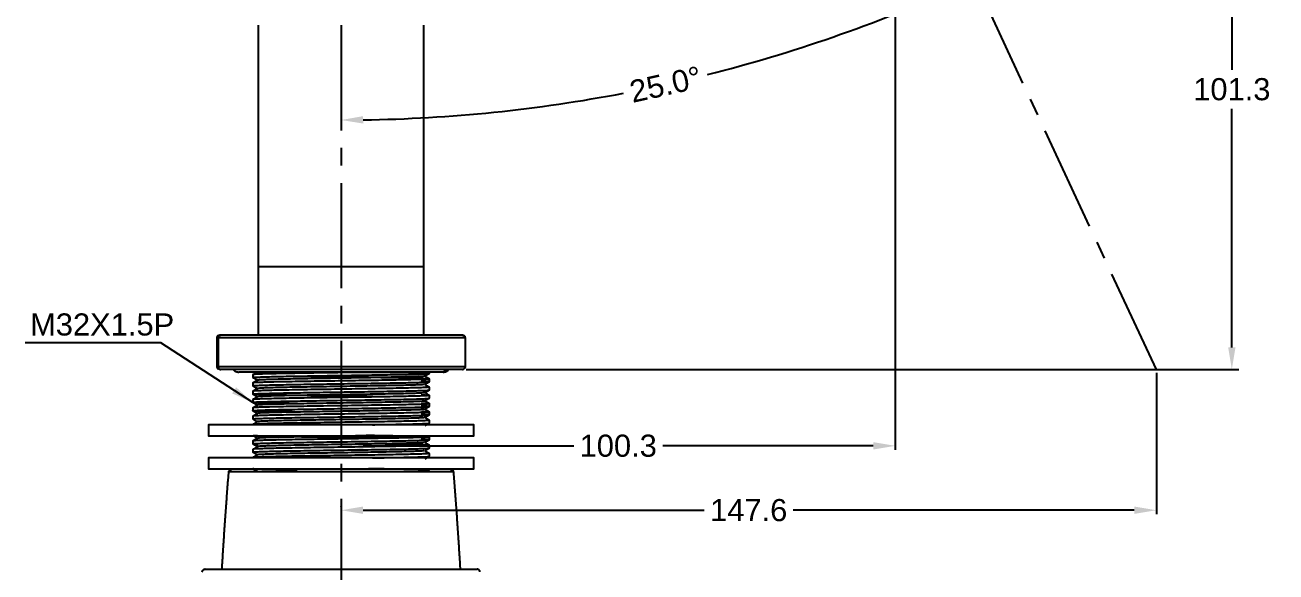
# Model space of a CAD drawing. Extents: x 12060 to 12901, y -16217 to -15623.
# Drawn here: x 12202.8 to 12429.2, y -16006.2 to -15907.2 of the extents above; entities that cross this region are included whole.
import ezdxf

# ---------------------------------------------------------------- set-up
doc = ezdxf.new("R2010")
doc.units = 0
doc.header["$MEASUREMENT"] = 0
doc.linetypes.add('CENTER2', pattern=[28.575, 19.05, -3.175, 3.175, -3.175])
doc.layers.get('0').update_dxf_attribs({"linetype": 'CONTINUOUS'})
doc.layers.add('CENTER', color=1, linetype='CENTER2')
doc.layers.add('DIM', color=3, linetype='CONTINUOUS')
doc.styles.get("Standard").update_dxf_attribs({"font": 'arial.ttf'})
doc.dimstyles.new('A4', dxfattribs={"dimtxt": 4, "dimasz": 4, "dimexe": 0.7, "dimexo": 0.625, "dimgap": 0.5, "dimtad": 1, "dimdec": 1, "dimdsep": 46, "dimtxsty": 'Standard', "dimcen": 2.5, "dimclrd": 3, "dimclre": 3, "dimclrt": 4, "dimadec": 3, "dimazin": 2, "dimtfac": 1, "dimtdec": 1, "dimtmove": 0, "dimatfit": 3, "dimfxl": 1.25, "dimarcsym": 0})
doc.dimstyles.new('사본(2) STANDARD', dxfattribs={"dimscale": 0, "dimtxt": 4, "dimasz": 4, "dimexe": 1.25, "dimexo": 0.625, "dimgap": 1.5, "dimtad": 3, "dimtih": 1, "dimtoh": 1, "dimdec": 1, "dimzin": 9, "dimdsep": 46, "dimtxsty": 'Standard', "dimcen": 2.5, "dimclrd": 3, "dimclre": 3, "dimclrt": 4, "dimadec": 0, "dimazin": 0, "dimtfac": 1, "dimtdec": 1, "dimtmove": 0, "dimatfit": 3, "dimfxl": 1.25, "dimtfill": 1, "dimtolj": 1, "dimtzin": 0, "dimarcsym": 0})

# ---------------------------------------------------------------- blocks, each defined once
blk = doc.blocks.new('*D13')
at = {"layer": 'DIM', "color": 3, "lineweight": -2, "transparency": 16777216}
for start, end in [(284.1419, 294.151), (270.8444, 280.8535)]:
    blk.add_arc((12259.97, -15653.01), 271.42, start, end, dxfattribs=at)
at = {"layer": 'DIM', "color": 3, "transparency": 16777216}
for points in [[(12370.74, -15900.07), (12371.29, -15901.28), (12374.65, -15899.01)], [(12263.97, -15925.07), (12263.96, -15923.73), (12259.97, -15924.43)]]:
    blk.add_solid(points, dxfattribs=at)
at = {"layer": 'DIM', "color": 4, "transparency": 16777216, "insert": (12318.7, -15918), "char_height": 4, "attachment_point": 5, "rotation": 12.4977}
blk.add_mtext('25.0%%D', dxfattribs=at)
blk = doc.blocks.new('*D16')
at = {"layer": 'DIM', "color": 3, "lineweight": -2, "transparency": 16777216}
for p, q in [((12360.29, -15868.84), (12360.29, -15984.08)), ((12259.97, -15982.75), (12259.97, -15982.68)), ((12263.97, -15983.38), (12302.07, -15983.38)), ((12356.29, -15983.38), (12318.19, -15983.38))]:
    blk.add_line(p, q, dxfattribs=at)
at = {"layer": 'DIM', "color": 3, "transparency": 16777216}
for points in [[(12263.97, -15982.71), (12263.97, -15984.04), (12259.97, -15983.38)], [(12356.29, -15982.71), (12356.29, -15984.04), (12360.29, -15983.38)]]:
    blk.add_solid(points, dxfattribs=at)
at = {"layer": 'DIM', "color": 4, "transparency": 16777216, "insert": (12310.13, -15983.38), "char_height": 4, "attachment_point": 5}
blk.add_mtext('100.3', dxfattribs=at)
blk = doc.blocks.new('*D38')
at = {"layer": 'DIM', "color": 3, "lineweight": -2, "transparency": 16777216}
for p, q in [((12360.92, -15868.21), (12422.45, -15868.21)), ((12421.2, -15872.21), (12421.2, -15915.34)), ((12421.2, -15965.56), (12421.2, -15922.43)), ((12282.59, -15969.56), (12422.45, -15969.56))]:
    blk.add_line(p, q, dxfattribs=at)
at = {"layer": 'DIM', "color": 3, "transparency": 16777216}
for points in [[(12420.54, -15872.21), (12421.87, -15872.21), (12421.2, -15868.21)], [(12420.54, -15965.56), (12421.87, -15965.56), (12421.2, -15969.56)]]:
    blk.add_solid(points, dxfattribs=at)
at = {"layer": 'DIM', "color": 4, "transparency": 16777216, "insert": (12421.2, -15918.88), "char_height": 4, "attachment_point": 5, "bg_fill": 3, "box_fill_scale": 1.25, "bg_fill_color": 256, "bg_fill_true_color": 13158600, "bg_fill_transparency": 0}
blk.add_mtext('\\A1;101.3', dxfattribs=at)
blk = doc.blocks.new('*D39')
at = {"layer": 'DIM', "color": 3, "lineweight": -2, "transparency": 16777216}
for p, q in [((12407.54, -15970.18), (12407.54, -15995.73)), ((12259.96, -15994.4), (12259.96, -15994.33)), ((12263.96, -15995.03), (12325.69, -15995.03)), ((12403.54, -15995.03), (12341.81, -15995.03))]:
    blk.add_line(p, q, dxfattribs=at)
at = {"layer": 'DIM', "color": 3, "transparency": 16777216}
for points in [[(12263.96, -15994.36), (12263.96, -15995.69), (12259.96, -15995.03)], [(12403.54, -15994.36), (12403.54, -15995.69), (12407.54, -15995.03)]]:
    blk.add_solid(points, dxfattribs=at)
at = {"layer": 'DIM', "color": 4, "transparency": 16777216, "insert": (12333.75, -15995.03), "char_height": 4, "attachment_point": 5}
blk.add_mtext('147.6', dxfattribs=at)

msp = doc.modelspace()

# ---------------------------------------------------------------- linework, layer by layer
at = {"lineweight": -3}
msp.add_line((12278.47, -15970.06), (12241.47, -15970.06), dxfattribs=at)
msp.add_line((12244.74, -15970.06), (12275.97, -15970.06))
msp.add_lwpolyline([(12244.97, -15950.96), (12274.97, -15950.96)])
for points, degree in [([(12244.97, -15907.25), (12244.97, -15935.3), (12244.97, -15963.36)], 2), ([(12274.97, -15963.36), (12274.97, -15935.3), (12274.97, -15907.25)], 2), ([(12237.47, -15963.86), (12237.47, -15966.46), (12237.47, -15969.06)], 2), ([(12237.7, -15963.86), (12237.7, -15966.46), (12237.7, -15969.06)], 2), ([(12282.47, -15969.06), (12282.47, -15966.46), (12282.47, -15963.86)], 2), ([(12243.97, -15970.5), (12244.23, -15970.35), (12244.48, -15970.2), (12244.74, -15970.06)], 3), ([(12275.96, -15970.27), (12275.68, -15970.44), (12275.39, -15970.6), (12275.11, -15970.77)], 3), ([(12275.97, -15970.27), (12275.97, -15970.16), (12275.97, -15970.06)], 2), ([(12275.97, -15973.27), (12275.97, -15973.27), (12275.96, -15973.26), (12275.96, -15973.26)], 3), ([(12275.97, -15979.27), (12275.97, -15979.27), (12275.96, -15979.26), (12275.96, -15979.26)], 3), ([(12244.05, -15982.99), (12244.08, -15982.99), (12244.12, -15982.98), (12244.16, -15982.98)], 3), ([(12244.16, -15983.97), (12244.12, -15983.97), (12244.08, -15983.98), (12244.05, -15983.98)], 3), ([(12245.01, -15983.47), (12244.58, -15983.23), (12244.16, -15982.98)], 2), ([(12275.97, -15983.25), (12275.97, -15983.27), (12275.84, -15983.29), (12275.24, -15983.33), (12274.27, -15983.37), (12272.97, -15983.4), (12271.35, -15983.44), (12269.41, -15983.48), (12267.24, -15983.52), (12264.92, -15983.55), (12262.49, -15983.59), (12260, -15983.63), (12257.48, -15983.67), (12255.03, -15983.7), (12252.7, -15983.74), (12250.54, -15983.78), (12248.61, -15983.82), (12246.98, -15983.85), (12245.66, -15983.89), (12244.68, -15983.93), (12244.29, -15983.95), (12244.16, -15983.97)], 3), ([(12245.01, -15983.47), (12244.58, -15983.72), (12244.16, -15983.97)], 2), ([(12245.01, -15983.47), (12244.9, -15983.48), (12244.84, -15983.49), (12244.83, -15983.5)], 3), ([(12275.08, -15982.78), (12275.03, -15982.79), (12274.79, -15982.81), (12274.04, -15982.85), (12272.93, -15982.89), (12271.47, -15982.93), (12269.72, -15982.97), (12267.72, -15983.01), (12265.5, -15983.05), (12263.14, -15983.09), (12260.69, -15983.12), (12258.25, -15983.16), (12255.83, -15983.2), (12253.51, -15983.24), (12251.36, -15983.28), (12249.43, -15983.32), (12247.81, -15983.36), (12246.49, -15983.4), (12245.53, -15983.43), (12245.14, -15983.46), (12245.01, -15983.47)], 3), ([(12244.84, -15985.02), (12244.85, -15985.02), (12244.85, -15985.03), (12244.85, -15985.03)], 3), ([(12275.02, -15984.29), (12274.93, -15984.3), (12274.62, -15984.33), (12273.77, -15984.36), (12272.55, -15984.4), (12270.99, -15984.44), (12269.17, -15984.48), (12267.1, -15984.52), (12264.82, -15984.56), (12262.4, -15984.6), (12259.93, -15984.64), (12257.48, -15984.68), (12255.07, -15984.71), (12252.82, -15984.75), (12250.74, -15984.79), (12248.89, -15984.83), (12247.35, -15984.87), (12246.13, -15984.91), (12245.3, -15984.95), (12244.99, -15984.97), (12244.9, -15984.99)], 3), ([(12244.83, -15988.02), (12244.54, -15987.85), (12244.26, -15987.69), (12243.97, -15987.52)], 3), ([(12275.63, -15987.56), (12275.74, -15987.62), (12275.85, -15987.68), (12275.96, -15987.75)], 3)]:
    msp.add_open_spline(points, degree=degree, dxfattribs=at)
for points, weights, degree, knots in [([(12237.97, -15963.36), (12237.88, -15963.39), (12237.7, -15963.47), (12237.61, -15963.5), (12237.51, -15963.6), (12237.47, -15963.73), (12237.47, -15963.86)], [1, 1, 1, 1, 1, 1.05719095842, 1.17157287525], 3, [0, 0, 0, 0, 0.3826834, 0.3826834, 0.3826834, 0.7855554, 0.7855554, 0.7855554, 0.7855554]), ([(12282.47, -15963.86), (12282.47, -15963.86), (12263.23, -15963.86), (12240.97, -15963.86), (12237.7, -15963.86)], [0.947197709399, 0.736447058658, 1, 0.707106781187, 1], 2, [3.558878, 3.558878, 3.558878, 34.654633, 34.654633, 69.212152, 69.212152, 69.212152]), ([(12281.97, -15963.36), (12281.97, -15963.36), (12261.57, -15963.36), (12241.17, -15963.36), (12238.2, -15963.36)], [1, 0.732386940798, 1, 0.732386940798, 1], 2, [3.20521, 3.20521, 3.20521, 36.160124, 36.160124, 69.115038, 69.115038, 69.115038]), ([(12282.47, -15963.86), (12282.47, -15963.73), (12282.42, -15963.6), (12282.32, -15963.5), (12282.23, -15963.47), (12282.05, -15963.39), (12281.97, -15963.36)], [0.945818916246, 0.853477600648, 0.807306942849, 0.807306942849, 0.807306942849, 0.807306942849, 0.807306942849], 3, [0, 0, 0, 0, 0.402872, 0.402872, 0.402872, 0.7855554, 0.7855554, 0.7855554, 0.7855554]), ([(12282.47, -15969.06), (12282.47, -15969.06), (12263.23, -15969.06), (12240.97, -15969.06), (12237.7, -15969.06)], [0.947197709399, 0.736447058658, 1, 0.707106781187, 1], 2, [-67.145394, -67.145394, -67.145394, -35.342917, -35.342917, 0, 0, 0]), ([(12281.97, -15969.56), (12281.97, -15969.56), (12261.57, -15969.56), (12241.17, -15969.56), (12238.2, -15969.56)], [1, 0.732386940798, 1, 0.732386940798, 1], 2, [-65.909829, -65.909829, -65.909829, -32.954914, -32.954914, 0, 0, 0]), ([(12240.45, -15969.54), (12240.49, -15969.59), (12240.53, -15969.64), (12240.58, -15969.69), (12240.7, -15969.81), (12240.85, -15969.91), (12241.12, -15969.99), (12241.35, -15970.03), (12241.47, -15970.06)], [0.801561406769, 0.798068189225, 0.796321580454, 0.796321580454, 0.796321580454, 0.796321580454, 0.796321580454, 0.796321580454, 0.796321580454], 3, [0.809939, 0.809939, 0.809939, 0.809939, 1.00718, 1.00718, 1.00718, 1.589274, 1.589274, 1.988466, 1.988466, 1.988466, 1.988466]), ([(12278.47, -15970.06), (12278.58, -15970.03), (12278.81, -15969.99), (12279.08, -15969.91), (12279.23, -15969.81), (12279.35, -15969.69), (12279.39, -15969.65), (12279.43, -15969.6), (12279.47, -15969.56)], [1, 1, 1, 1, 1, 1, 1, 1.00168354463, 1.00505063388], 3, [0, 0, 0, 0, 0.399192, 0.399192, 0.981286, 0.981286, 0.981286, 1.154091, 1.154091, 1.154091, 1.154091]), ([(12280.29, -15988.1), (12274.44, -15988.1), (12259.97, -15988.1), (12245.49, -15988.1), (12239.64, -15988.1)], [1, 0.837843470874, 1, 0.837843470874, 1], 2, [0, 0, 0, 25.661551, 25.661551, 51.323101, 51.323101, 51.323101])]:
    msp.add_rational_spline(points, weights, degree=degree, knots=knots, dxfattribs=at)
for points, weights in [([(12237.47, -15963.86), (12237.47, -15963.86), (12237.7, -15963.86)], [0.947197709399, 0.970659722528, 1]), ([(12238.2, -15963.36), (12237.7, -15963.36), (12237.7, -15963.86)], [1, 0.707106781187, 1]), ([(12237.97, -15963.36), (12237.97, -15963.36), (12238.2, -15963.36)], [1, 0.997347927198, 1]), ([(12237.7, -15969.06), (12237.47, -15969.06), (12237.47, -15969.06)], [1, 0.970659722528, 0.947197709399]), ([(12237.7, -15969.06), (12237.7, -15969.56), (12238.2, -15969.56)], [1, 0.707106781187, 1]), ([(12238.2, -15969.56), (12237.97, -15969.56), (12237.97, -15969.56)], [1, 0.997347927198, 1]), ([(12279.1, -15969.56), (12278.74, -15970.05), (12278.13, -15970.06)], [0.857864376269, 0.828606347388, 0.997918278704])]:
    msp.add_rational_spline(points, weights, degree=2, dxfattribs=at)
for points, knots in [([(12237.47, -15969.06), (12237.47, -15969.19), (12237.52, -15969.32), (12237.7, -15969.44), (12237.86, -15969.51), (12237.96, -15969.55)], [0, 0, 0, 0, 0.4541601, 0.4541601, 0.7692763, 0.7692763, 0.7692763, 0.7692763]), ([(12264.79, -15970.06), (12264.67, -15970.06), (12264.56, -15970.06), (12264.44, -15970.06), (12264.44, -15970.06), (12264.43, -15970.06), (12264.42, -15970.06), (12263.81, -15970.07), (12262.37, -15970.09), (12260.03, -15970.13), (12257.48, -15970.17), (12255.04, -15970.2), (12252.71, -15970.24), (12250.52, -15970.28), (12248.58, -15970.32), (12246.95, -15970.35), (12245.65, -15970.39), (12244.69, -15970.43), (12244.13, -15970.46), (12243.99, -15970.49), (12243.97, -15970.5)], [-30.038679, -30.038679, -30.038679, -30.038679, -29.675797, -29.675797, -29.675797, -29.656991, -29.656991, -29.656991, -27.731685, -25.210622, -22.68956, -20.168498, -17.647436, -15.126373, -12.605311, -10.084249, -7.563187, -5.042124, -2.521062, -0.419287, -0.419287, -0.419287, -0.419287]), ([(12243.97, -15971.02), (12243.97, -15971.01), (12244.1, -15970.98), (12244.69, -15970.94), (12245.66, -15970.91), (12246.96, -15970.87), (12248.58, -15970.83), (12250.52, -15970.79), (12252.7, -15970.76), (12255.02, -15970.72), (12257.45, -15970.68), (12259.95, -15970.64), (12262.48, -15970.61), (12264.93, -15970.57), (12267.27, -15970.53), (12269.43, -15970.49), (12271.35, -15970.46), (12273, -15970.42), (12274.29, -15970.38), (12275.26, -15970.34), (12275.8, -15970.31), (12275.94, -15970.28), (12275.96, -15970.27)], [0, 0, 0, 0, 2.521065, 5.042129, 7.563194, 10.084259, 12.605324, 15.126388, 17.647453, 20.168518, 22.689582, 25.210647, 27.731712, 30.252776, 32.773841, 35.294906, 37.815971, 40.337035, 42.8581, 45.379165, 47.900229, 49.995206, 49.995206, 49.995206, 49.995206]), ([(12281.97, -15969.56), (12282.05, -15969.52), (12282.23, -15969.45), (12282.41, -15969.32), (12282.47, -15969.19), (12282.47, -15969.06)], [0, 0, 0, 0, 0.327122, 0.327122, 0.7812821, 0.7812821, 0.7812821, 0.7812821]), ([(12275.97, -15971.25), (12275.97, -15971.27), (12275.83, -15971.29), (12275.25, -15971.33), (12274.28, -15971.37), (12273, -15971.4), (12271.38, -15971.44), (12269.48, -15971.48), (12267.35, -15971.52), (12265.03, -15971.55), (12262.6, -15971.59), (12260.06, -15971.63), (12257.55, -15971.67), (12255.09, -15971.7), (12252.75, -15971.74), (12250.55, -15971.78), (12248.59, -15971.82), (12246.96, -15971.85), (12245.66, -15971.89), (12244.68, -15971.93), (12244.13, -15971.96), (12243.99, -15971.99), (12243.97, -15972)], [0, 0, 0, 0, 2.521064, 5.042128, 7.563192, 10.084256, 12.60532, 15.126385, 17.647449, 20.168513, 22.689577, 25.210641, 27.731705, 30.252769, 32.773833, 35.294897, 37.815961, 40.337025, 42.858089, 45.379154, 47.900218, 50.004902, 50.004902, 50.004902, 50.004902]), ([(12243.97, -15972.52), (12243.97, -15972.51), (12244.1, -15972.48), (12244.69, -15972.44), (12245.66, -15972.41), (12246.95, -15972.37), (12248.58, -15972.33), (12250.48, -15972.29), (12252.64, -15972.26), (12254.96, -15972.22), (12257.39, -15972.18), (12259.9, -15972.14), (12262.4, -15972.11), (12264.86, -15972.07), (12267.2, -15972.03), (12269.39, -15971.99), (12271.32, -15971.96), (12272.96, -15971.92), (12274.27, -15971.88), (12275.25, -15971.84), (12275.8, -15971.81), (12275.94, -15971.78), (12275.96, -15971.77)], [-50.421317, -50.421317, -50.421317, -50.421317, -47.900251, -45.379185, -42.858119, -40.337054, -37.815988, -35.294922, -32.773856, -30.25279, -27.731724, -25.210658, -22.689593, -20.168527, -17.647461, -15.126395, -12.605329, -10.084263, -7.563198, -5.042132, -2.521066, -0.423451, -0.423451, -0.423451, -0.423451]), ([(12275.97, -15972.75), (12275.97, -15972.77), (12275.84, -15972.79), (12275.24, -15972.83), (12274.27, -15972.87), (12272.98, -15972.9), (12271.36, -15972.94), (12269.45, -15972.98), (12267.29, -15973.02), (12264.97, -15973.05), (12262.53, -15973.09), (12260.03, -15973.13), (12257.53, -15973.17), (12255.07, -15973.2), (12252.73, -15973.24), (12250.54, -15973.28), (12248.61, -15973.32), (12246.97, -15973.35), (12245.66, -15973.39), (12244.68, -15973.43), (12244.13, -15973.46), (12243.99, -15973.49), (12243.97, -15973.5)], [-50.421321, -50.421321, -50.421321, -50.421321, -47.900255, -45.379189, -42.858123, -40.337057, -37.815991, -35.294925, -32.773859, -30.252792, -27.731726, -25.21066, -22.689594, -20.168528, -17.647462, -15.126396, -12.60533, -10.084264, -7.563198, -5.042132, -2.521066, -0.411646, -0.411646, -0.411646, -0.411646]), ([(12275.1, -15970.77), (12275.07, -15970.78), (12274.88, -15970.81), (12274.21, -15970.85), (12273.16, -15970.89), (12271.75, -15970.92), (12270.05, -15970.96), (12268.09, -15971), (12265.92, -15971.04), (12263.6, -15971.08), (12261.17, -15971.12), (12258.68, -15971.16), (12256.25, -15971.19), (12253.9, -15971.23), (12251.76, -15971.27), (12249.82, -15971.31), (12248.1, -15971.35), (12246.71, -15971.39), (12245.67, -15971.43), (12245.02, -15971.47), (12244.85, -15971.49), (12244.83, -15971.5)], [278.62349, 278.62349, 278.62349, 278.62349, 281.089185, 283.554879, 286.020574, 288.486269, 290.951963, 293.417658, 295.883352, 298.349047, 300.814742, 303.280436, 305.746131, 308.211825, 310.67752, 313.143215, 315.608909, 318.074604, 320.540298, 323.005993, 325.44206, 325.44206, 325.44206, 325.44206]), ([(12275.06, -15972.28), (12275, -15972.29), (12274.74, -15972.32), (12273.95, -15972.36), (12272.79, -15972.4), (12271.32, -15972.43), (12269.53, -15972.47), (12267.48, -15972.51), (12265.23, -15972.55), (12262.85, -15972.59), (12260.4, -15972.63), (12257.94, -15972.67), (12255.54, -15972.71), (12253.25, -15972.75), (12251.13, -15972.78), (12249.25, -15972.82), (12247.64, -15972.86), (12246.38, -15972.9), (12245.46, -15972.94), (12244.96, -15972.97), (12244.84, -15973), (12244.83, -15973)], [12.328473, 12.328473, 12.328473, 12.328473, 14.794168, 17.259862, 19.725557, 22.191251, 24.656946, 27.122641, 29.588335, 32.05403, 34.519724, 36.985419, 39.451114, 41.916808, 44.382503, 46.848197, 49.313892, 51.779587, 54.245281, 56.710976, 58.462239, 58.462239, 58.462239, 58.462239]), ([(12252.41, -15970.76), (12252.48, -15970.76), (12253.28, -15970.78), (12254.9, -15970.8), (12257.33, -15970.84), (12259.88, -15970.88), (12262.41, -15970.92), (12264.86, -15970.95), (12267.19, -15970.99), (12269.39, -15971.03), (12271.34, -15971.07), (12272.98, -15971.1), (12274.27, -15971.14), (12275.25, -15971.18), (12275.8, -15971.21), (12275.94, -15971.24), (12275.96, -15971.25)], [17.420365, 17.420365, 17.420365, 17.420365, 17.647437, 20.1685, 22.689562, 25.210625, 27.731687, 30.25275, 32.773812, 35.294875, 37.815937, 40.337, 42.858062, 45.379125, 47.900187, 50.010385, 50.010385, 50.010385, 50.010385]), ([(12243.97, -15974.02), (12243.97, -15974.01), (12244.1, -15973.98), (12244.68, -15973.94), (12245.65, -15973.91), (12246.93, -15973.87), (12248.56, -15973.83), (12250.46, -15973.79), (12252.59, -15973.76), (12254.9, -15973.72), (12257.34, -15973.68), (12259.87, -15973.64), (12262.38, -15973.61), (12264.84, -15973.57), (12267.18, -15973.53), (12269.38, -15973.49), (12271.34, -15973.46), (12272.97, -15973.42), (12274.27, -15973.38), (12275.25, -15973.34), (12275.8, -15973.31), (12275.94, -15973.28), (12275.96, -15973.27)], [0, 0, 0, 0, 2.521064, 5.042128, 7.563192, 10.084257, 12.605321, 15.126385, 17.647449, 20.168513, 22.689577, 25.210642, 27.731706, 30.25277, 32.773834, 35.294898, 37.815962, 40.337026, 42.858091, 45.379155, 47.900219, 50.009525, 50.009525, 50.009525, 50.009525]), ([(12267.62, -15974.51), (12266.59, -15974.49), (12265.56, -15974.48), (12264.53, -15974.46), (12264.53, -15974.46), (12264.52, -15974.46), (12264.52, -15974.46), (12263.88, -15974.45), (12262.42, -15974.43), (12260.06, -15974.39), (12257.52, -15974.36), (12255.08, -15974.32), (12252.74, -15974.28), (12250.54, -15974.24), (12248.59, -15974.21), (12246.95, -15974.17), (12245.66, -15974.13), (12244.69, -15974.09), (12244.13, -15974.06), (12243.99, -15974.03), (12243.97, -15974.02)], [17.439292, 17.439292, 17.439292, 17.439292, 20.677254, 20.677254, 20.677254, 20.695725, 20.695725, 20.695725, 22.689562, 25.210625, 27.731687, 30.25275, 32.773812, 35.294875, 37.815937, 40.337, 42.858062, 45.379125, 47.900187, 50.00684, 50.00684, 50.00684, 50.00684]), ([(12275.97, -15974.25), (12275.97, -15974.27), (12275.84, -15974.29), (12275.24, -15974.33), (12274.27, -15974.37), (12272.97, -15974.4), (12271.35, -15974.44), (12269.42, -15974.48), (12267.23, -15974.52), (12264.91, -15974.55), (12262.48, -15974.59), (12259.98, -15974.63), (12257.45, -15974.67), (12255.01, -15974.7), (12252.67, -15974.74), (12250.51, -15974.78), (12248.58, -15974.82), (12246.94, -15974.86), (12245.65, -15974.89), (12244.67, -15974.93), (12244.13, -15974.96), (12243.99, -15974.99), (12243.97, -15975)], [0, 0, 0, 0, 2.521065, 5.042129, 7.563194, 10.084259, 12.605323, 15.126388, 17.647453, 20.168517, 22.689582, 25.210647, 27.731711, 30.252776, 32.773841, 35.294905, 37.81597, 40.337035, 42.858099, 45.379164, 47.900228, 49.995492, 49.995492, 49.995492, 49.995492]), ([(12243.97, -15975.52), (12243.97, -15975.51), (12244.1, -15975.48), (12244.68, -15975.44), (12245.64, -15975.41), (12246.92, -15975.37), (12248.55, -15975.33), (12250.47, -15975.29), (12252.6, -15975.26), (12254.92, -15975.22), (12257.35, -15975.18), (12259.9, -15975.14), (12262.45, -15975.11), (12264.89, -15975.07), (12267.22, -15975.03), (12269.41, -15974.99), (12271.35, -15974.96), (12272.98, -15974.92), (12274.28, -15974.88), (12275.25, -15974.84), (12275.8, -15974.81), (12275.94, -15974.78), (12275.96, -15974.77)], [-50.421246, -50.421246, -50.421246, -50.421246, -47.900184, -45.379122, -42.858059, -40.336997, -37.815935, -35.294872, -32.77381, -30.252748, -27.731685, -25.210623, -22.689561, -20.168498, -17.647436, -15.126374, -12.605312, -10.084249, -7.563187, -5.042125, -2.521062, -0.423101, -0.423101, -0.423101, -0.423101]), ([(12275.11, -15973.77), (12275.09, -15973.78), (12274.99, -15973.8), (12274.56, -15973.83), (12273.68, -15973.87), (12272.43, -15973.91), (12270.87, -15973.95), (12269.01, -15973.98), (12266.91, -15974.02), (12264.65, -15974.06), (12262.24, -15974.1), (12259.78, -15974.14), (12257.32, -15974.18), (12254.94, -15974.22), (12252.72, -15974.25), (12250.64, -15974.29), (12248.81, -15974.33), (12247.28, -15974.37), (12246.09, -15974.41), (12245.27, -15974.45), (12244.98, -15974.47), (12244.89, -15974.49)], [107.016699, 107.016699, 107.016699, 107.016699, 108.490563, 110.956257, 113.421952, 115.887646, 118.353341, 120.819036, 123.28473, 125.750425, 128.216119, 130.681814, 133.147509, 135.613203, 138.078898, 140.544592, 143.010287, 145.475982, 147.941676, 150.407371, 152.873065, 152.873065, 152.873065, 152.873065]), ([(12252.02, -15975.77), (12251.51, -15975.76), (12250.31, -15975.74), (12248.57, -15975.7), (12246.95, -15975.67), (12245.65, -15975.63), (12244.69, -15975.59), (12244.13, -15975.56), (12243.99, -15975.53), (12243.97, -15975.52)], [-16.865007, -16.865007, -16.865007, -16.865007, -15.126383, -12.605319, -10.084255, -7.563191, -5.042128, -2.521064, -0.420518, -0.420518, -0.420518, -0.420518]), ([(12275.97, -15975.75), (12275.97, -15975.77), (12275.84, -15975.79), (12275.25, -15975.83), (12274.28, -15975.87), (12272.99, -15975.9), (12271.36, -15975.94), (12269.41, -15975.98), (12267.23, -15976.02), (12264.91, -15976.05), (12262.48, -15976.09), (12259.95, -15976.13), (12257.41, -15976.17), (12254.97, -15976.2), (12252.65, -15976.24), (12250.5, -15976.28), (12248.56, -15976.32), (12246.93, -15976.36), (12245.63, -15976.39), (12244.67, -15976.43), (12244.13, -15976.46), (12243.99, -15976.49), (12243.97, -15976.5)], [-50.421301, -50.421301, -50.421301, -50.421301, -47.900236, -45.379171, -42.858106, -40.337041, -37.815976, -35.294911, -32.773845, -30.25278, -27.731715, -25.21065, -22.689585, -20.16852, -17.647455, -15.12639, -12.605325, -10.08426, -7.563195, -5.04213, -2.521065, -0.411342, -0.411342, -0.411342, -0.411342]), ([(12243.97, -15977.02), (12243.97, -15977.01), (12244.1, -15976.98), (12244.69, -15976.94), (12245.64, -15976.91), (12246.94, -15976.87), (12248.57, -15976.83), (12250.5, -15976.79), (12252.67, -15976.76), (12254.98, -15976.72), (12257.42, -15976.68), (12259.96, -15976.64), (12262.51, -15976.61), (12264.95, -15976.57), (12267.25, -15976.53), (12269.42, -15976.49), (12271.36, -15976.45), (12272.99, -15976.42), (12274.29, -15976.38), (12275.25, -15976.34), (12275.8, -15976.31), (12275.94, -15976.28), (12275.96, -15976.27)], [-50.421304, -50.421304, -50.421304, -50.421304, -47.900239, -45.379173, -42.858108, -40.337043, -37.815978, -35.294913, -32.773847, -30.252782, -27.731717, -25.210652, -22.689587, -20.168521, -17.647456, -15.126391, -12.605326, -10.084261, -7.563196, -5.04213, -2.521065, -0.40989, -0.40989, -0.40989, -0.40989]), ([(12252, -15977.27), (12251.7, -15977.26), (12250.77, -15977.25), (12249.3, -15977.22), (12247.72, -15977.19), (12246.39, -15977.15), (12245.33, -15977.12), (12244.55, -15977.09), (12244.1, -15977.05), (12243.99, -15977.03), (12243.97, -15977.02)], [-16.831119, -16.831119, -16.831119, -16.831119, -15.797889, -13.541048, -11.284206, -9.027365, -6.770524, -4.513683, -2.256841, -0.411336, -0.411336, -0.411336, -0.411336]), ([(12275.97, -15977.25), (12275.97, -15977.27), (12275.84, -15977.29), (12275.24, -15977.33), (12274.29, -15977.37), (12272.99, -15977.4), (12271.36, -15977.44), (12269.43, -15977.48), (12267.25, -15977.52), (12264.95, -15977.55), (12262.51, -15977.59), (12259.96, -15977.63), (12257.42, -15977.67), (12254.98, -15977.7), (12252.68, -15977.74), (12250.51, -15977.78), (12248.57, -15977.82), (12246.94, -15977.85), (12245.64, -15977.89), (12244.69, -15977.93), (12244.13, -15977.96), (12243.99, -15977.99), (12243.97, -15978)], [-50.421307, -50.421307, -50.421307, -50.421307, -47.900242, -45.379177, -42.858111, -40.337046, -37.81598, -35.294915, -32.77385, -30.252784, -27.731719, -25.210654, -22.689588, -20.168523, -17.647458, -15.126392, -12.605327, -10.084261, -7.563196, -5.042131, -2.521065, -0.422744, -0.422744, -0.422744, -0.422744]), ([(12275.09, -15976.77), (12275.06, -15976.79), (12274.85, -15976.81), (12274.14, -15976.85), (12273.05, -15976.89), (12271.62, -15976.93), (12269.91, -15976.97), (12267.95, -15977), (12265.73, -15977.04), (12263.37, -15977.08), (12260.91, -15977.12), (12258.44, -15977.16), (12256.01, -15977.2), (12253.7, -15977.24), (12251.55, -15977.28), (12249.62, -15977.31), (12247.95, -15977.35), (12246.6, -15977.39), (12245.6, -15977.43), (12245, -15977.47), (12244.85, -15977.49), (12244.83, -15977.5)], [298.349047, 298.349047, 298.349047, 298.349047, 300.814742, 303.280436, 305.746131, 308.211825, 310.67752, 313.143215, 315.608909, 318.074604, 320.540298, 323.005993, 325.471688, 327.937382, 330.403077, 332.868771, 335.334466, 337.800161, 340.265855, 342.73155, 344.96867, 344.96867, 344.96867, 344.96867]), ([(12275.11, -15975.27), (12275.09, -15975.28), (12274.94, -15975.3), (12274.36, -15975.34), (12273.38, -15975.38), (12272.05, -15975.42), (12270.4, -15975.46), (12268.47, -15975.49), (12266.32, -15975.53), (12264, -15975.57), (12261.57, -15975.61), (12259.13, -15975.65), (12256.68, -15975.69), (12254.32, -15975.73), (12252.11, -15975.77), (12250.1, -15975.8), (12248.37, -15975.84), (12246.93, -15975.88), (12245.83, -15975.92), (12245.1, -15975.96), (12244.88, -15975.99), (12244.84, -15976)], [202.54655, 202.54655, 202.54655, 202.54655, 204.652652, 207.118347, 209.584041, 212.049736, 214.515431, 216.981125, 219.44682, 221.912514, 224.378209, 226.843904, 229.309598, 231.775293, 234.240987, 236.706682, 239.172377, 241.638071, 244.103766, 246.56946, 249.035155, 249.035155, 249.035155, 249.035155]), ([(12243.97, -15978.52), (12243.97, -15978.51), (12244.1, -15978.48), (12244.69, -15978.44), (12245.65, -15978.41), (12246.95, -15978.37), (12248.57, -15978.33), (12250.52, -15978.29), (12252.7, -15978.26), (12255.03, -15978.22), (12257.45, -15978.18), (12259.99, -15978.14), (12262.52, -15978.1), (12264.96, -15978.07), (12267.28, -15978.03), (12269.43, -15977.99), (12271.37, -15977.95), (12273.01, -15977.92), (12274.3, -15977.88), (12275.26, -15977.84), (12275.8, -15977.81), (12275.94, -15977.78), (12275.96, -15977.77)], [-50.421303, -50.421303, -50.421303, -50.421303, -47.900238, -45.379173, -42.858107, -40.337042, -37.815977, -35.294912, -32.773847, -30.252782, -27.731717, -25.210651, -22.689586, -20.168521, -17.647456, -15.126391, -12.605326, -10.084261, -7.563195, -5.04213, -2.521065, -0.418806, -0.418806, -0.418806, -0.418806]), ([(12275.97, -15978.75), (12275.97, -15978.77), (12275.83, -15978.79), (12275.25, -15978.83), (12274.29, -15978.87), (12273.01, -15978.9), (12271.38, -15978.94), (12269.46, -15978.98), (12267.33, -15979.02), (12265.01, -15979.05), (12262.58, -15979.09), (12260.03, -15979.13), (12257.48, -15979.17), (12255.04, -15979.2), (12252.72, -15979.24), (12250.53, -15979.28), (12248.58, -15979.32), (12246.95, -15979.35), (12245.65, -15979.39), (12244.69, -15979.43), (12244.13, -15979.46), (12243.99, -15979.49), (12243.97, -15979.5)], [-50.42125, -50.42125, -50.42125, -50.42125, -47.900188, -45.379125, -42.858063, -40.337, -37.815938, -35.294875, -32.773813, -30.25275, -27.731688, -25.210625, -22.689563, -20.1685, -17.647438, -15.126375, -12.605313, -10.08425, -7.563188, -5.042125, -2.521063, -0.423333, -0.423333, -0.423333, -0.423333]), ([(12275.04, -15978.28), (12274.96, -15978.3), (12274.67, -15978.32), (12273.85, -15978.36), (12272.66, -15978.4), (12271.15, -15978.44), (12269.33, -15978.48), (12267.27, -15978.52), (12265.01, -15978.56), (12262.66, -15978.59), (12260.23, -15978.63), (12257.76, -15978.67), (12255.35, -15978.71), (12253.06, -15978.75), (12250.97, -15978.79), (12249.12, -15978.83), (12247.54, -15978.86), (12246.29, -15978.9), (12245.4, -15978.94), (12244.94, -15978.98), (12244.84, -15979), (12244.83, -15979)], [32.05403, 32.05403, 32.05403, 32.05403, 34.519725, 36.985419, 39.451114, 41.916809, 44.382503, 46.848198, 49.313892, 51.779587, 54.245282, 56.710976, 59.176671, 61.642365, 64.10806, 66.573755, 69.039449, 71.505144, 73.970839, 76.436533, 77.979022, 77.979022, 77.979022, 77.979022]), ([(12265.68, -15979.56), (12266.21, -15979.55), (12267.5, -15979.53), (12269.43, -15979.49), (12271.35, -15979.46), (12273, -15979.42), (12274.29, -15979.38), (12275.26, -15979.34), (12275.8, -15979.31), (12275.94, -15979.29), (12275.96, -15979.27)], [31.069591, 31.069591, 31.069591, 31.069591, 32.773839, 35.294903, 37.815968, 40.337032, 42.858097, 45.379161, 47.900226, 49.947423, 49.947423, 49.947423, 49.947423]), ([(12267.56, -15982.01), (12267.47, -15982.01), (12266.64, -15982), (12265, -15981.97), (12262.56, -15981.93), (12260.05, -15981.89), (12257.55, -15981.86), (12255.09, -15981.82), (12252.75, -15981.78), (12250.55, -15981.74), (12248.6, -15981.71), (12246.97, -15981.67), (12245.66, -15981.63), (12244.68, -15981.59), (12244.13, -15981.56), (12243.99, -15981.53), (12243.97, -15981.52)], [-33.084681, -33.084681, -33.084681, -33.084681, -32.773853, -30.252787, -27.731722, -25.210656, -22.68959, -20.168525, -17.647459, -15.126394, -12.605328, -10.084262, -7.563197, -5.042131, -2.521066, -0.413243, -0.413243, -0.413243, -0.413243]), ([(12275.97, -15981.75), (12275.97, -15981.77), (12275.83, -15981.79), (12275.24, -15981.83), (12274.27, -15981.87), (12272.98, -15981.9), (12271.36, -15981.94), (12269.45, -15981.98), (12267.29, -15982.02), (12264.98, -15982.05), (12262.54, -15982.09), (12260.04, -15982.13), (12257.53, -15982.17), (12255.08, -15982.2), (12252.73, -15982.24), (12250.54, -15982.28), (12248.61, -15982.32), (12246.97, -15982.35), (12245.66, -15982.39), (12244.68, -15982.43), (12244.13, -15982.46), (12243.99, -15982.49), (12243.97, -15982.5)], [-50.421321, -50.421321, -50.421321, -50.421321, -47.900255, -45.379189, -42.858123, -40.337057, -37.815991, -35.294925, -32.773859, -30.252793, -27.731727, -25.210661, -22.689595, -20.168528, -17.647462, -15.126396, -12.60533, -10.084264, -7.563198, -5.042132, -2.521066, -0.426303, -0.426303, -0.426303, -0.426303]), ([(12264.45, -15981.56), (12264.22, -15981.57), (12263.2, -15981.58), (12261.33, -15981.61), (12258.86, -15981.65), (12256.41, -15981.69), (12254.07, -15981.73), (12251.88, -15981.77), (12249.9, -15981.81), (12248.2, -15981.85), (12246.8, -15981.89), (12245.74, -15981.92), (12245.06, -15981.96), (12244.86, -15981.99), (12244.83, -15982)], [240.917602, 240.917602, 240.917602, 240.917602, 241.638073, 244.103767, 246.569462, 249.035157, 251.500851, 253.966546, 256.43224, 258.897935, 261.36363, 263.829324, 266.295019, 268.760713, 268.760713, 268.760713, 268.760713]), ([(12264.48, -15981.45), (12264.59, -15981.45), (12265.51, -15981.46), (12267.18, -15981.49), (12269.38, -15981.53), (12271.33, -15981.57), (12272.96, -15981.6), (12274.27, -15981.64), (12275.25, -15981.68), (12275.8, -15981.71), (12275.94, -15981.74), (12275.96, -15981.75)], [29.894849, 29.894849, 29.894849, 29.894849, 30.252789, 32.773855, 35.294921, 37.815987, 40.337052, 42.858118, 45.379184, 47.90025, 50.006611, 50.006611, 50.006611, 50.006611]), ([(12243.97, -15984.52), (12243.97, -15984.51), (12244.1, -15984.48), (12244.68, -15984.44), (12245.64, -15984.41), (12246.93, -15984.37), (12248.55, -15984.33), (12250.48, -15984.29), (12252.61, -15984.26), (12254.92, -15984.22), (12257.36, -15984.18), (12259.91, -15984.14), (12262.46, -15984.11), (12264.89, -15984.07), (12267.22, -15984.03), (12269.41, -15983.99), (12271.35, -15983.96), (12272.98, -15983.92), (12274.28, -15983.88), (12275.25, -15983.84), (12275.8, -15983.81), (12275.94, -15983.78), (12275.96, -15983.77)], [-50.42125, -50.42125, -50.42125, -50.42125, -47.900188, -45.379125, -42.858063, -40.337, -37.815938, -35.294875, -32.773813, -30.25275, -27.731688, -25.210625, -22.689563, -20.1685, -17.647438, -15.126375, -12.605313, -10.08425, -7.563188, -5.042125, -2.521063, -0.424749, -0.424749, -0.424749, -0.424749]), ([(12244.16, -15982.98), (12244.29, -15982.97), (12244.68, -15982.94), (12245.66, -15982.91), (12246.97, -15982.87), (12248.59, -15982.83), (12250.49, -15982.79), (12252.63, -15982.76), (12254.95, -15982.72), (12257.38, -15982.68), (12259.9, -15982.64), (12262.4, -15982.61), (12264.85, -15982.57), (12267.19, -15982.53), (12269.38, -15982.49), (12271.33, -15982.46), (12272.96, -15982.42), (12274.27, -15982.38), (12275.25, -15982.34), (12275.8, -15982.31), (12275.94, -15982.28), (12275.96, -15982.27)], [-47.899997, -47.899997, -47.899997, -47.899997, -45.378945, -42.857892, -40.33684, -37.815787, -35.294735, -32.773682, -30.25263, -27.731577, -25.210525, -22.689472, -20.16842, -17.647367, -15.126315, -12.605262, -10.08421, -7.563157, -5.042105, -2.521052, -0.421692, -0.421692, -0.421692, -0.421692]), ([(12267.93, -15983), (12268.43, -15983.01), (12269.62, -15983.03), (12271.33, -15983.07), (12272.98, -15983.1), (12274.27, -15983.14), (12275.25, -15983.18), (12275.8, -15983.21), (12275.94, -15983.24), (12275.96, -15983.25)], [-16.816006, -16.816006, -16.816006, -16.816006, -15.126394, -12.605328, -10.084262, -7.563197, -5.042131, -2.521066, -0.420512, -0.420512, -0.420512, -0.420512]), ([(12275.97, -15984.75), (12275.97, -15984.77), (12275.84, -15984.79), (12275.25, -15984.83), (12274.28, -15984.87), (12272.99, -15984.9), (12271.36, -15984.94), (12269.42, -15984.98), (12267.23, -15985.02), (12264.91, -15985.05), (12262.48, -15985.09), (12259.95, -15985.13), (12257.41, -15985.17), (12254.97, -15985.2), (12252.65, -15985.24), (12250.5, -15985.28), (12248.57, -15985.32), (12246.93, -15985.36), (12245.64, -15985.39), (12244.68, -15985.43), (12244.13, -15985.46), (12243.99, -15985.49), (12243.97, -15985.5)], [-50.421305, -50.421305, -50.421305, -50.421305, -47.900239, -45.379174, -42.858109, -40.337044, -37.815978, -35.294913, -32.773848, -30.252783, -27.731717, -25.210652, -22.689587, -20.168522, -17.647457, -15.126391, -12.605326, -10.084261, -7.563196, -5.04213, -2.521065, -0.410662, -0.410662, -0.410662, -0.410662]), ([(12265.67, -15985.56), (12266.2, -15985.55), (12267.48, -15985.53), (12269.42, -15985.49), (12271.36, -15985.45), (12272.99, -15985.42), (12274.29, -15985.38), (12275.25, -15985.34), (12275.8, -15985.31), (12275.94, -15985.28), (12275.96, -15985.27)], [31.052832, 31.052832, 31.052832, 31.052832, 32.773853, 35.294919, 37.815985, 40.33705, 42.858116, 45.379182, 47.900247, 50.005532, 50.005532, 50.005532, 50.005532]), ([(12243.97, -15987.51), (12243.99, -15987.5), (12244.06, -15987.49), (12244.17, -15987.48), (12244.17, -15987.48)], [0.468653, 0.468653, 0.468653, 0.468653, 2.521065, 2.58928, 2.58928, 2.58928, 2.58928]), ([(12251.99, -15987.77), (12251.49, -15987.76), (12250.3, -15987.74), (12248.56, -15987.7), (12246.92, -15987.67), (12245.64, -15987.63), (12244.67, -15987.59), (12244.13, -15987.56), (12243.99, -15987.53), (12243.97, -15987.52)], [33.56164, 33.56164, 33.56164, 33.56164, 35.294897, 37.815961, 40.337025, 42.858089, 45.379153, 47.900217, 50.008165, 50.008165, 50.008165, 50.008165]), ([(12264.93, -15987.45), (12265.72, -15987.47), (12267.26, -15987.49), (12269.43, -15987.53), (12271.36, -15987.57), (12272.99, -15987.6), (12274.28, -15987.64), (12275.25, -15987.68), (12275.8, -15987.71), (12275.94, -15987.74), (12275.96, -15987.75)], [30.27235, 30.27235, 30.27235, 30.27235, 32.773832, 35.294896, 37.81596, 40.337024, 42.858088, 45.379152, 47.900216, 49.998281, 49.998281, 49.998281, 49.998281])]:
    msp.add_open_spline(points, degree=3, knots=knots, dxfattribs=at)
for points, degree in [([(12243.97, -15970.5), (12243.97, -15970.76), (12243.97, -15971.02)], 2), ([(12244.83, -15971.52), (12244.54, -15971.35), (12244.26, -15971.19), (12243.97, -15971.02)], 3), ([(12244.03, -15971.04), (12244, -15971.03), (12243.98, -15971.03), (12243.97, -15971.02)], 3), ([(12243.97, -15972), (12244.26, -15971.83), (12244.54, -15971.67), (12244.83, -15971.5)], 3), ([(12243.97, -15972), (12243.97, -15972.26), (12243.97, -15972.52)], 2), ([(12244.76, -15972.98), (12244.5, -15972.83), (12244.24, -15972.68), (12243.97, -15972.52)], 3), ([(12275.11, -15970.75), (12275.39, -15970.92), (12275.68, -15971.08), (12275.96, -15971.25)], 3), ([(12275.96, -15971.77), (12275.68, -15971.94), (12275.39, -15972.1), (12275.11, -15972.27)], 3), ([(12275.11, -15972.25), (12275.39, -15972.42), (12275.68, -15972.58), (12275.96, -15972.75)], 3), ([(12275.97, -15971.77), (12275.97, -15971.51), (12275.97, -15971.25)], 2), ([(12275.97, -15973.27), (12275.97, -15973.01), (12275.97, -15972.75)], 2), ([(12243.97, -15973.5), (12244.26, -15973.33), (12244.54, -15973.17), (12244.83, -15973)], 3), ([(12243.97, -15973.5), (12243.97, -15973.76), (12243.97, -15974.02)], 2), ([(12244.83, -15974.52), (12244.54, -15974.35), (12244.26, -15974.19), (12243.97, -15974.02)], 3), ([(12243.97, -15975), (12244.26, -15974.83), (12244.54, -15974.67), (12244.83, -15974.5)], 3), ([(12243.97, -15975), (12243.97, -15975.26), (12243.97, -15975.52)], 2), ([(12275.96, -15973.27), (12275.68, -15973.44), (12275.39, -15973.6), (12275.11, -15973.77)], 3), ([(12275.11, -15973.75), (12275.39, -15973.92), (12275.68, -15974.08), (12275.96, -15974.25)], 3), ([(12275.96, -15974.77), (12275.68, -15974.94), (12275.39, -15975.1), (12275.11, -15975.27)], 3), ([(12275.97, -15974.77), (12275.97, -15974.51), (12275.97, -15974.25)], 2), ([(12244.83, -15976.02), (12244.54, -15975.85), (12244.26, -15975.69), (12243.97, -15975.52)], 3), ([(12243.97, -15976.5), (12244.26, -15976.33), (12244.54, -15976.17), (12244.83, -15976)], 3), ([(12243.97, -15976.5), (12243.97, -15976.76), (12243.97, -15977.02)], 2), ([(12244.83, -15977.52), (12244.54, -15977.35), (12244.26, -15977.19), (12243.97, -15977.02)], 3), ([(12275.11, -15975.25), (12275.39, -15975.42), (12275.68, -15975.58), (12275.96, -15975.75)], 3), ([(12275.96, -15976.27), (12275.68, -15976.44), (12275.39, -15976.6), (12275.11, -15976.77)], 3), ([(12275.12, -15976.76), (12275.4, -15976.93), (12275.68, -15977.09), (12275.96, -15977.25)], 3), ([(12275.97, -15976.27), (12275.97, -15976.01), (12275.97, -15975.75)], 2), ([(12275.97, -15977.77), (12275.97, -15977.51), (12275.97, -15977.25)], 2), ([(12235.97, -15979.56), (12235.97, -15980.56), (12235.97, -15981.56)], 2), ([(12243.97, -15978), (12244.26, -15977.83), (12244.54, -15977.67), (12244.83, -15977.5)], 3), ([(12243.97, -15978), (12243.97, -15978.26), (12243.97, -15978.52)], 2), ([(12244.83, -15979.02), (12244.54, -15978.85), (12244.26, -15978.69), (12243.97, -15978.52)], 3), ([(12243.97, -15979.5), (12244.26, -15979.33), (12244.54, -15979.17), (12244.83, -15979)], 3), ([(12243.97, -15979.5), (12243.97, -15979.53), (12243.97, -15979.56)], 2), ([(12275.11, -15978.25), (12275.39, -15978.42), (12275.68, -15978.58), (12275.96, -15978.75)], 3), ([(12275.96, -15979.27), (12275.68, -15979.44), (12275.39, -15979.6), (12275.11, -15979.77)], 3), ([(12275.97, -15979.27), (12275.97, -15979.01), (12275.97, -15978.75)], 2), ([(12283.97, -15981.56), (12283.97, -15980.56), (12283.97, -15979.56)], 2), ([(12244.83, -15982.02), (12244.54, -15981.85), (12244.26, -15981.69), (12243.97, -15981.52)], 3), ([(12275.66, -15981.57), (12275.76, -15981.63), (12275.86, -15981.69), (12275.96, -15981.75)], 3), ([(12275.97, -15982.27), (12275.97, -15982.01), (12275.97, -15981.75)], 2), ([(12243.97, -15982.5), (12244.26, -15982.33), (12244.54, -15982.17), (12244.83, -15982)], 3), ([(12243.97, -15982.5), (12243.97, -15982.76), (12243.97, -15983.02)], 2), ([(12244.79, -15983.5), (12244.52, -15983.34), (12244.24, -15983.18), (12243.97, -15983.02)], 3), ([(12243.97, -15984), (12244.02, -15983.97), (12244.08, -15983.94), (12244.13, -15983.91)], 3), ([(12243.97, -15984), (12243.97, -15984.26), (12243.97, -15984.52)], 2), ([(12275.96, -15982.27), (12275.68, -15982.44), (12275.39, -15982.6), (12275.11, -15982.77)], 3), ([(12275.11, -15982.75), (12275.39, -15982.92), (12275.68, -15983.08), (12275.96, -15983.25)], 3), ([(12275.96, -15983.77), (12275.68, -15983.94), (12275.39, -15984.1), (12275.11, -15984.27)], 3), ([(12275.97, -15983.77), (12275.97, -15983.51), (12275.97, -15983.25)], 2), ([(12235.97, -15985.56), (12235.97, -15986.56), (12235.97, -15987.56)], 2), ([(12244.83, -15985.02), (12244.54, -15984.85), (12244.26, -15984.69), (12243.97, -15984.52)], 3), ([(12243.97, -15985.5), (12244.26, -15985.33), (12244.54, -15985.17), (12244.83, -15985)], 3), ([(12275.11, -15984.25), (12275.39, -15984.42), (12275.68, -15984.58), (12275.96, -15984.75)], 3), ([(12275.96, -15985.27), (12275.68, -15985.44), (12275.39, -15985.6), (12275.11, -15985.77)], 3), ([(12275.97, -15985.27), (12275.97, -15985.01), (12275.97, -15984.75)], 2), ([(12283.97, -15987.56), (12283.97, -15986.56), (12283.97, -15985.56)], 2)]:
    msp.add_open_spline(points, degree=degree)
for points, knots in [([(12275.97, -15971.77), (12275.97, -15971.76), (12275.85, -15971.73), (12275.34, -15971.7), (12274.8, -15971.68), (12274.48, -15971.66)], [-11.757249, -11.757249, -11.757249, -11.757249, -9.405799, -7.054349, -4.7857, -4.7857, -4.7857, -4.7857]), ([(12274.49, -15974.15), (12274.75, -15974.16), (12275.3, -15974.18), (12275.8, -15974.21), (12275.94, -15974.24), (12275.96, -15974.25)], [-6.950854, -6.950854, -6.950854, -6.950854, -5.042132, -2.521066, -0.420101, -0.420101, -0.420101, -0.420101]), ([(12274.47, -15975.65), (12274.75, -15975.66), (12275.3, -15975.68), (12275.8, -15975.71), (12275.94, -15975.74), (12275.96, -15975.75)], [43.391328, 43.391328, 43.391328, 43.391328, 45.37915, 47.900214, 50.004066, 50.004066, 50.004066, 50.004066]), ([(12275.97, -15976.27), (12275.97, -15976.26), (12275.83, -15976.23), (12275.29, -15976.2), (12274.76, -15976.17), (12274.49, -15976.16)], [-50.421276, -50.421276, -50.421276, -50.421276, -47.900212, -45.379148, -43.453438, -43.453438, -43.453438, -43.453438]), ([(12274.51, -15977.15), (12274.77, -15977.16), (12275.3, -15977.18), (12275.8, -15977.21), (12275.94, -15977.24), (12275.96, -15977.25)], [-6.914123, -6.914123, -6.914123, -6.914123, -5.042132, -2.521066, -0.422333, -0.422333, -0.422333, -0.422333]), ([(12275.97, -15977.77), (12275.97, -15977.76), (12275.84, -15977.73), (12275.3, -15977.7), (12274.76, -15977.67), (12274.47, -15977.66)], [-32.349605, -32.349605, -32.349605, -32.349605, -29.861174, -27.372743, -25.374473, -25.374473, -25.374473, -25.374473]), ([(12275.96, -15977.77), (12275.87, -15977.83), (12275.77, -15977.88), (12275.68, -15977.93), (12275.49, -15978.05), (12275.3, -15978.16), (12275.11, -15978.27)], [0.1000797, 0.1000797, 0.1000797, 0.1000797, 0.4207892, 0.4207892, 0.4207892, 1.0872014, 1.0872014, 1.0872014, 1.0872014]), ([(12244.36, -15983.07), (12244.28, -15983.07), (12244.09, -15983.05), (12243.99, -15983.03), (12243.97, -15983.02)], [46.825263, 46.825263, 46.825263, 46.825263, 47.900185, 49.996853, 49.996853, 49.996853, 49.996853]), ([(12275.97, -15982.27), (12275.97, -15982.26), (12275.83, -15982.23), (12275.29, -15982.2), (12274.75, -15982.17), (12274.49, -15982.16)], [-50.421312, -50.421312, -50.421312, -50.421312, -47.900247, -45.379181, -43.477918, -43.477918, -43.477918, -43.477918]), ([(12239.64, -15988.1), (12239.64, -15988.06), (12239.66, -15988.01), (12239.67, -15987.97), (12239.69, -15987.91), (12239.72, -15987.87), (12239.76, -15987.82), (12239.79, -15987.78), (12239.84, -15987.74), (12239.89, -15987.71), (12239.94, -15987.67), (12240, -15987.64), (12240.07, -15987.63), (12240.12, -15987.62), (12240.17, -15987.61), (12240.22, -15987.61)], [0, 0, 0, 0, 0.1432172, 0.1432172, 0.1432172, 0.311237, 0.311237, 0.311237, 0.4904467, 0.4904467, 0.4904467, 0.686095, 0.686095, 0.686095, 0.8436884, 0.8436884, 0.8436884, 0.8436884]), ([(12279.71, -15987.61), (12279.76, -15987.61), (12279.81, -15987.62), (12279.86, -15987.63), (12279.93, -15987.65), (12279.99, -15987.67), (12280.05, -15987.71), (12280.11, -15987.75), (12280.16, -15987.8), (12280.2, -15987.85), (12280.23, -15987.9), (12280.26, -15987.96), (12280.28, -15988.03)], [0, 0, 0, 0, 0.155579, 0.155579, 0.155579, 0.3619061, 0.3619061, 0.3619061, 0.5695643, 0.5695643, 0.5695643, 0.7648052, 0.7648052, 0.7648052, 0.7648052])]:
    msp.add_open_spline(points, degree=3, knots=knots)
for points, weights, knots in [([(12283.97, -15979.56), (12283.97, -15979.56), (12259.97, -15979.56), (12235.97, -15979.56), (12235.97, -15979.56)], [1, 0.707106781187, 1, 0.707106781187, 1], [-75.398224, -75.398224, -75.398224, -37.699112, -37.699112, 0, 0, 0]), ([(12235.97, -15981.56), (12235.97, -15981.56), (12259.97, -15981.56), (12283.97, -15981.56), (12283.97, -15981.56)], [1, 0.707106781187, 1, 0.707106781187, 1], [-75.398224, -75.398224, -75.398224, -37.699112, -37.699112, 0, 0, 0]), ([(12283.97, -15985.56), (12283.97, -15985.56), (12259.97, -15985.56), (12235.97, -15985.56), (12235.97, -15985.56)], [1, 0.707106781187, 1, 0.707106781187, 1], [-75.398224, -75.398224, -75.398224, -37.699112, -37.699112, 0, 0, 0]), ([(12235.97, -15987.56), (12235.97, -15987.56), (12259.97, -15987.56), (12283.97, -15987.56), (12283.97, -15987.56)], [1, 0.707106781187, 1, 0.707106781187, 1], [-75.398224, -75.398224, -75.398224, -37.699112, -37.699112, 0, 0, 0]), ([(12234.84, -16006.2), (12234.84, -16005.99), (12234.98, -16005.85), (12235.13, -16005.7), (12235.34, -16005.7)], [0.995895694351, 0.853553390593, 0.853553390593, 0.853553390593, 1], [0.0058748, 0.0058748, 0.0058748, 0.4162846, 0.4162846, 0.8325693, 0.8325693, 0.8325693]), ([(12235.34, -16005.7), (12235.34, -16005.7), (12259.97, -16005.7), (12284.59, -16005.7), (12284.59, -16005.7)], [1, 0.707106781187, 1, 0.707106781187, 1], [-116.054359, -116.054359, -116.054359, -77.369573, -77.369573, -38.684786, -38.684786, -38.684786]), ([(12285.1, -16006.2), (12285.09, -16005.99), (12284.95, -16005.85), (12284.8, -16005.7), (12284.59, -16005.7)], [0.995895694351, 0.853553390593, 0.853553390593, 0.853553390593, 1], [0.0058748, 0.0058748, 0.0058748, 0.4162846, 0.4162846, 0.8325693, 0.8325693, 0.8325693])]:
    msp.add_rational_spline(points, weights, degree=2, knots=knots)
for points, weights in [([(12238.41, -16005.7), (12238.96, -15996.64), (12239.64, -15988.1)], [0.885204992467, 0.875321584899, 0.868524332197]), ([(12280.29, -15988.1), (12280.98, -15996.64), (12281.52, -16005.7)], [0.868524332197, 0.875321584899, 0.885204992467])]:
    msp.add_rational_spline(points, weights, degree=2)
at = {"layer": 'CENTER'}
msp.add_line((12407.54, -15969.56), (12319.1, -15779.84), dxfattribs=at)
msp.add_lwpolyline([(12259.97, -15907.25), (12259.97, -16036.96)], dxfattribs=at)

# ---------------------------------------------------------------- texts
at = {"layer": 'DIM', "color": 4, "insert": (12203.67, -15959.42), "char_height": 4, "attachment_point": 1}
msp.add_mtext_dynamic_manual_height_columns('M32X1.5P', width=19.6936, gutter_width=12.5, heights=[0], dxfattribs=at)

# ---------------------------------------------------------------- dimensions: what is measured, and where the dimension line sits
at = {"layer": 'DIM'}
dim = msp.add_angular_dim_2l(base=(12299.3, -15921.57), line1=((12374.65, -15899.01), (12310.29, -15760.96)), line2=((12259.97, -15924.43), (12259.97, -16036.96)), text='25.0%%D', dimstyle='A4', override={"dimasz": 4, "dimgap": 1.5, "dimtad": 0, "dimclrd": 3, "dimclre": 3, "dimclrt": 4}, dxfattribs=at)
dim.commit()
dim.dimension.update_dxf_attribs({"geometry": '*D13', "text_midpoint": (12318.7, -15918)})
dim = msp.add_linear_dim(base=(12360.29, -15983.38), p1=(12259.97, -15983.38), p2=(12360.29, -15868.21), dimstyle='A4', override={"dimasz": 4, "dimgap": 1.5, "dimtad": 0, "dimclrd": 3, "dimclre": 3, "dimclrt": 4}, dxfattribs=at)
dim.commit()
dim.dimension.update_dxf_attribs({"geometry": '*D16', "text_midpoint": (12310.13, -15983.38), "dimtype": 160})

# ---------------------------------------------------------------- leaders
msp.add_leader([(12243.97, -15975.52), (12227.35, -15964.74), (12202.76, -15964.74)], dimstyle='A4', override={"dimasz": 4, "dimgap": 1.5, "dimtad": 0, "dimclrd": 3, "dimclre": 3, "dimclrt": 4}, dxfattribs=at)

# ---------------------------------------------------------------- next in the draw order: dimensions: what is measured, and where the dimension line sits
dim = msp.add_linear_dim(base=(12421.202, -15969.5562), p1=(12360.2937, -15868.2113), p2=(12281.9658, -15969.5562), angle=90, dimstyle='사본(2) STANDARD', override={"dimscale": 1, "dimtad": 0}, dxfattribs=at)
dim.commit()
dim.dimension.update_dxf_attribs({"geometry": '*D38', "text_midpoint": (12421.202, -15918.8837)})

# ---------------------------------------------------------------- next in the draw order: dimensions: what is measured, and where the dimension line sits
dim = msp.add_linear_dim(base=(12407.54, -15995.03), p1=(12259.96, -15995.03), p2=(12407.54, -15969.56), dimstyle='A4', override={"dimasz": 4, "dimgap": 1.5, "dimtad": 0, "dimclrd": 3, "dimclre": 3, "dimclrt": 4}, dxfattribs=at)
dim.commit()
dim.dimension.update_dxf_attribs({"geometry": '*D39', "text_midpoint": (12333.75, -15995.03), "dimtype": 160})

doc.saveas('drawing.dxf')
